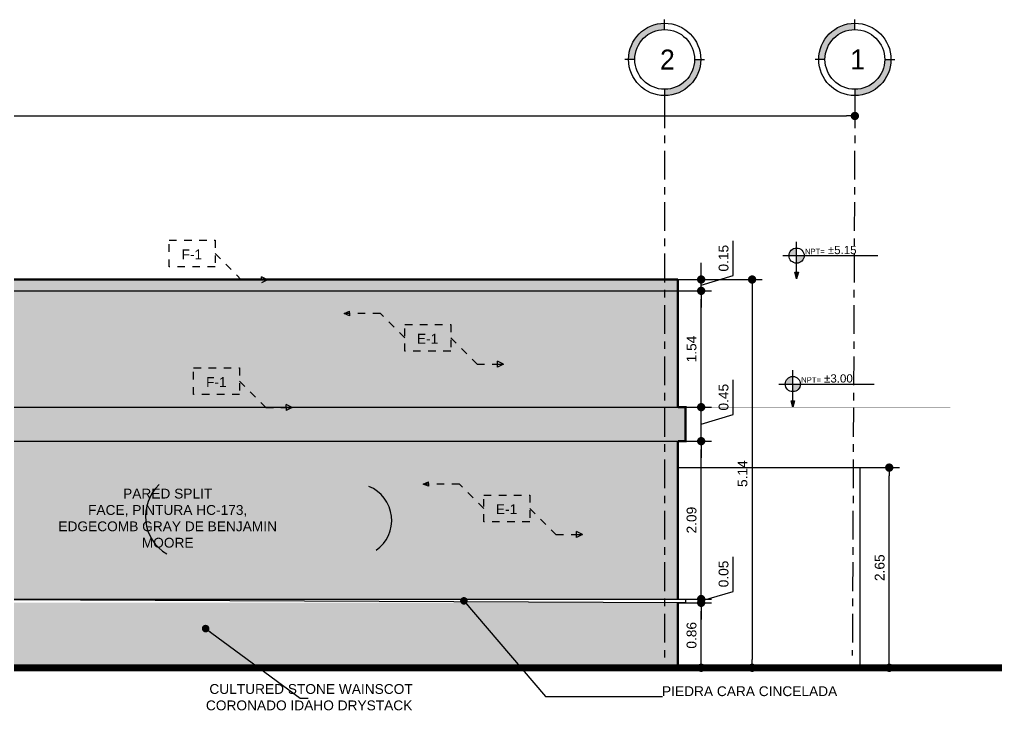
# Model space of a CAD drawing. Header units: metres. Extents: x 5916 to 6101, y 1788 to 1857.
# Drawn here: x 6032.83 to 6045.77, y 1788.15 to 1797.29 of the extents above; entities that cross this region are included whole.
import ezdxf
from ezdxf.enums import TextEntityAlignment as Align

# ---------------------------------------------------------------- set-up
doc = ezdxf.new("R2010")
doc.units = ezdxf.units.M
doc.header["$LTSCALE"] = 0.02
doc.linetypes.add('CENTER2', pattern=[28.575, 19.05, -3.175, 3.175, -3.175])
doc.linetypes.add('HIDDEN', pattern=[0.375, 0.25, -0.125])
for name, color, linetype in [('A - Ejes', 7, 'CENTER2'), ('A-Cotas', 7, 'Continuous'), ('A-Cotas Generales', 2, 'Continuous'), ('A-Paredes', 3, 'Continuous'), ('DIM', 8, 'Continuous'), ('GRIDTEXT', 1, 'Continuous'), ('HATCH', 8, 'Continuous'), ('hidden', 7, 'HIDDEN'), ('Q', 8, 'Continuous'), ('WALKING COOLER', 1, 'Continuous')]:
    doc.layers.add(name, color=color, linetype=linetype)
doc.layers.add('A-LINEA DE TIERRA', color=14, linetype='Continuous', lineweight=40)
doc.layers.add('A-PAREDES FRONTALES', color=7, linetype='Continuous', lineweight=30)
doc.styles.add('Arial', font='arial.ttf', dxfattribs={"height": 0.15})
doc.styles.add('BANKGOTHIC', font='bgothl.ttf', dxfattribs={"height": 0.3})
doc.styles.add('Cotas 50', font='arial.ttf', dxfattribs={"height": 0.09})
doc.styles.add('Cotas 75', font='arial.ttf', dxfattribs={"height": 0.13})
doc.styles.add('TITTEXTL', font='')
doc.styles.get('TITTEXTL').set_extended_font_data('MicrogrammaDBolExt')
doc.dimstyles.new('COTAS 50', dxfattribs={"dimtxt": 0.09, "dimasz": 0.1, "dimexe": 0.09, "dimexo": 0, "dimgap": 0.05, "dimtad": 1, "dimzin": 1, "dimdsep": 46, "dimtxsty": 'Cotas 50', "dimblk": 'ARCHTICK', "dimcen": 0.1, "dimdle": 0.09, "dimclrd": 9, "dimclre": 9, "dimclrt": 256, "dimaunit": 1, "dimadec": 4, "dimazin": 0, "dimtfac": 1, "dimtmove": 0, "dimatfit": 3, "dimfxl": 0, "dimarcsym": 0})
doc.dimstyles.new('Estilo 75', dxfattribs={"dimtxt": 0.13, "dimasz": 0.11, "dimexe": 0.135, "dimexo": 0, "dimgap": 0.06, "dimtad": 1, "dimzin": 1, "dimdsep": 46, "dimtxsty": 'Cotas 75', "dimblk": 'DOT', "dimcen": 0.135, "dimdle": 0.135, "dimclrd": 9, "dimclre": 9, "dimclrt": 256, "dimadec": 0, "dimazin": 0, "dimtfac": 1, "dimtmove": 1, "dimatfit": 1, "dimfxl": 0, "dimarcsym": 0})

# ---------------------------------------------------------------- blocks, each defined once
blk = doc.blocks.new('BUBLE C')
at = {"layer": 'GRIDTEXT'}
h = blk.add_hatch(color=8, dxfattribs=at)
h.paths.add_polyline_path([(0, 0.7), (0, 0.7627, 0.414214), (-0.3627, 0.4), (-0.3, 0.4, -0.414214)])
h.paths.add_polyline_path([(0.3627, 0.4), (0.3, 0.4, -0.414214), (0, 0.1), (0, 0.0373, 0.414214)])
at = {"layer": 'GRIDTEXT', "color": 8}
for points in [[(0, 0.7), (0, 0.8)], [(-0.3, 0.4), (-0.4, 0.4)], [(0.3, 0.4), (0.4, 0.4)], [(0, 0.1), (0, 0)]]:
    blk.add_lwpolyline(points, dxfattribs=at)
blk.add_circle((0, 0.4), 0.3627, dxfattribs=at)
at = {"layer": 'GRIDTEXT'}
blk.add_circle((0, 0.4), 0.3, dxfattribs=at)
at = {"layer": 'GRIDTEXT', "style": 'TITTEXTL'}
blk.add_attdef('A', text='', height=0.16, dxfattribs=at).set_placement((0, 0.4), align=Align.MIDDLE)
blk = doc.blocks.new('_Dot')
at = {"color": 0, "linetype": 'ByBlock', "lineweight": -2}
blk.add_line((-0.5, 0), (-1, 0), dxfattribs=at)
at = {"color": 0, "linetype": 'ByBlock', "const_width": 0.5}
blk.add_lwpolyline([(-0.25, 0, 1), (0.25, 0, 1)], format="xyb", close=True, dxfattribs=at)
blk = doc.blocks.new('*D82')
at = {"layer": 'HATCH', "color": 9, "lineweight": -2, "transparency": 16777216}
for p, q in [((6041.548, 1789.572), (6041.992, 1789.572)), ((6041.857, 1788.822), (6041.857, 1789.462)), ((6041.548, 1788.712), (6041.992, 1788.712))]:
    blk.add_line(p, q, dxfattribs=at)
at = {"layer": 'HATCH', "color": 9, "lineweight": -2, "transparency": 16777216, "xscale": 0.11, "yscale": 0.11, "zscale": 0.11}
for p, rotation in [((6041.857, 1789.572), 90), ((6041.857, 1788.712), 270)]:
    blk.add_blockref('_Dot', p, dxfattribs=dict(at, rotation=rotation))
at = {"layer": 'HATCH', "transparency": 16777216, "insert": (6041.73, 1789.142), "char_height": 0.13, "attachment_point": 5, "rotation": 90, "style": 'Cotas 75'}
blk.add_mtext('0.86', dxfattribs=at)
blk = doc.blocks.new('*D83')
at = {"layer": 'HATCH', "color": 9, "lineweight": -2, "transparency": 16777216}
for p, q in [((6042.281, 1789.724), (6042.281, 1790.183)), ((6041.857, 1789.732), (6041.857, 1789.842)), ((6041.857, 1789.597), (6042.281, 1789.724)), ((6041.648, 1789.622), (6041.992, 1789.622)), ((6041.857, 1789.572), (6041.857, 1789.622)), ((6041.857, 1789.572), (6041.857, 1789.622)), ((6041.548, 1789.572), (6041.992, 1789.572)), ((6041.857, 1789.462), (6041.857, 1789.352))]:
    blk.add_line(p, q, dxfattribs=at)
at = {"layer": 'HATCH', "color": 9, "lineweight": -2, "transparency": 16777216, "xscale": 0.11, "yscale": 0.11, "zscale": 0.11}
for p, rotation in [((6041.857, 1789.622), 270), ((6041.857, 1789.572), 90)]:
    blk.add_blockref('_Dot', p, dxfattribs=dict(at, rotation=rotation))
at = {"layer": 'HATCH', "transparency": 16777216, "insert": (6042.154, 1789.954), "char_height": 0.13, "attachment_point": 5, "rotation": 90, "style": 'Cotas 75'}
blk.add_mtext('0.05', dxfattribs=at)
blk = doc.blocks.new('*D84')
at = {"layer": 'HATCH', "color": 9, "lineweight": -2, "transparency": 16777216}
for p, q in [((6041.548, 1791.712), (6041.992, 1791.712)), ((6041.857, 1789.732), (6041.857, 1791.602)), ((6041.648, 1789.622), (6041.992, 1789.622))]:
    blk.add_line(p, q, dxfattribs=at)
at = {"layer": 'HATCH', "color": 9, "lineweight": -2, "transparency": 16777216, "xscale": 0.11, "yscale": 0.11, "zscale": 0.11}
for p, rotation in [((6041.857, 1791.712), 90), ((6041.857, 1789.622), 270)]:
    blk.add_blockref('_Dot', p, dxfattribs=dict(at, rotation=rotation))
at = {"layer": 'HATCH', "transparency": 16777216, "insert": (6041.73, 1790.667), "char_height": 0.13, "attachment_point": 5, "rotation": 90, "style": 'Cotas 75'}
blk.add_mtext('2.09', dxfattribs=at)
blk = doc.blocks.new('*D85')
at = {"layer": 'HATCH', "color": 9, "lineweight": -2, "transparency": 16777216}
for p, q in [((6042.281, 1792.064), (6042.281, 1792.523)), ((6041.857, 1792.272), (6041.857, 1792.382)), ((6041.648, 1792.162), (6041.992, 1792.162)), ((6041.857, 1791.712), (6041.857, 1792.162)), ((6041.857, 1791.712), (6041.857, 1792.162)), ((6041.857, 1791.937), (6042.281, 1792.064)), ((6041.548, 1791.712), (6041.992, 1791.712)), ((6041.857, 1791.602), (6041.857, 1791.492))]:
    blk.add_line(p, q, dxfattribs=at)
at = {"layer": 'HATCH', "color": 9, "lineweight": -2, "transparency": 16777216, "xscale": 0.11, "yscale": 0.11, "zscale": 0.11}
for p, rotation in [((6041.857, 1792.162), 270), ((6041.857, 1791.712), 90)]:
    blk.add_blockref('_Dot', p, dxfattribs=dict(at, rotation=rotation))
at = {"layer": 'HATCH', "transparency": 16777216, "insert": (6042.154, 1792.294), "char_height": 0.13, "attachment_point": 5, "rotation": 90, "style": 'Cotas 75'}
blk.add_mtext('0.45', dxfattribs=at)
blk = doc.blocks.new('*D86')
at = {"layer": 'HATCH', "color": 9, "lineweight": -2, "transparency": 16777216}
for p, q in [((6041.548, 1793.702), (6041.992, 1793.702)), ((6041.857, 1792.272), (6041.857, 1793.592)), ((6041.648, 1792.162), (6041.992, 1792.162))]:
    blk.add_line(p, q, dxfattribs=at)
at = {"layer": 'HATCH', "color": 9, "lineweight": -2, "transparency": 16777216, "xscale": 0.11, "yscale": 0.11, "zscale": 0.11}
for p, rotation in [((6041.857, 1793.702), 90), ((6041.857, 1792.162), 270)]:
    blk.add_blockref('_Dot', p, dxfattribs=dict(at, rotation=rotation))
at = {"layer": 'HATCH', "transparency": 16777216, "insert": (6041.73, 1792.932), "char_height": 0.13, "attachment_point": 5, "rotation": 90, "style": 'Cotas 75'}
blk.add_mtext('1.54', dxfattribs=at)
blk = doc.blocks.new('*D87')
at = {"layer": 'HATCH', "color": 9, "lineweight": -2, "transparency": 16777216}
for p, q in [((6042.281, 1793.904), (6042.281, 1794.363)), ((6041.857, 1793.962), (6041.857, 1794.072)), ((6041.857, 1793.777), (6042.281, 1793.904)), ((6041.548, 1793.852), (6041.992, 1793.852)), ((6041.857, 1793.702), (6041.857, 1793.852)), ((6041.857, 1793.702), (6041.857, 1793.852)), ((6041.548, 1793.702), (6041.992, 1793.702)), ((6041.857, 1793.592), (6041.857, 1793.482))]:
    blk.add_line(p, q, dxfattribs=at)
at = {"layer": 'HATCH', "color": 9, "lineweight": -2, "transparency": 16777216, "xscale": 0.11, "yscale": 0.11, "zscale": 0.11}
for p, rotation in [((6041.857, 1793.852), 270), ((6041.857, 1793.702), 90)]:
    blk.add_blockref('_Dot', p, dxfattribs=dict(at, rotation=rotation))
at = {"layer": 'HATCH', "transparency": 16777216, "insert": (6042.154, 1794.134), "char_height": 0.13, "attachment_point": 5, "rotation": 90, "style": 'Cotas 75'}
blk.add_mtext('0.15', dxfattribs=at)
blk = doc.blocks.new('*D88')
at = {"layer": 'HATCH', "color": 9, "lineweight": -2, "transparency": 16777216}
for p, q in [((6041.548, 1793.852), (6042.667, 1793.852)), ((6042.532, 1793.742), (6042.532, 1788.822)), ((6041.548, 1788.712), (6042.667, 1788.712))]:
    blk.add_line(p, q, dxfattribs=at)
at = {"layer": 'HATCH', "color": 9, "lineweight": -2, "transparency": 16777216, "xscale": 0.11, "yscale": 0.11, "zscale": 0.11}
for p, rotation in [((6042.532, 1793.852), 90), ((6042.532, 1788.712), 270)]:
    blk.add_blockref('_Dot', p, dxfattribs=dict(at, rotation=rotation))
at = {"layer": 'HATCH', "transparency": 16777216, "insert": (6042.405, 1791.282), "char_height": 0.13, "attachment_point": 5, "rotation": 90, "style": 'Cotas 75'}
blk.add_mtext('5.14', dxfattribs=at)
blk = doc.blocks.new('*D89')
at = {"layer": 'HATCH', "color": 9, "lineweight": -2, "transparency": 16777216}
for p, q in [((6043.959, 1791.362), (6044.483, 1791.362)), ((6044.348, 1788.822), (6044.348, 1791.252)), ((6043.959, 1788.712), (6044.483, 1788.712))]:
    blk.add_line(p, q, dxfattribs=at)
at = {"layer": 'HATCH', "color": 9, "lineweight": -2, "transparency": 16777216, "xscale": 0.11, "yscale": 0.11, "zscale": 0.11}
for p, rotation in [((6044.348, 1791.362), 90), ((6044.348, 1788.712), 270)]:
    blk.add_blockref('_Dot', p, dxfattribs=dict(at, rotation=rotation))
at = {"layer": 'HATCH', "transparency": 16777216, "insert": (6044.222, 1790.037), "char_height": 0.13, "attachment_point": 5, "rotation": 90, "style": 'Cotas 75'}
blk.add_mtext('2.65', dxfattribs=at)
blk = doc.blocks.new('*D99')
at = {"layer": 'HATCH', "color": 9, "lineweight": -2, "transparency": 16777216}
for p, q in [((6043.893, 1796.238), (6043.893, 1795.882)), ((6020.977, 1795.736), (6020.977, 1796.152)), ((6021.087, 1796.017), (6043.783, 1796.017))]:
    blk.add_line(p, q, dxfattribs=at)
at = {"layer": 'HATCH', "color": 9, "lineweight": -2, "transparency": 16777216, "xscale": 0.11, "yscale": 0.11, "zscale": 0.11, "rotation": 180}
blk.add_blockref('_Dot', (6020.977, 1796.017), dxfattribs=at)
at = {"layer": 'HATCH', "color": 9, "lineweight": -2, "transparency": 16777216, "xscale": 0.11, "yscale": 0.11, "zscale": 0.11}
blk.add_blockref('_Dot', (6043.893, 1796.017), dxfattribs=at)
at = {"layer": 'HATCH', "transparency": 16777216, "insert": (6032.435, 1796.143), "char_height": 0.13, "attachment_point": 5, "style": 'Cotas 75'}
blk.add_mtext('22.92', dxfattribs=at)
blk = doc.blocks.new('_ArchTick')
at = {"color": 0, "linetype": 'ByBlock', "const_width": 0.15}
blk.add_lwpolyline([(-0.5, -0.5), (0.5, 0.5)], dxfattribs=at)
blk = doc.blocks.new('Simbolo niveles (Alzado)')
at = {"layer": 'A-Cotas', "ltscale": 10}
h = blk.add_hatch(color=256, dxfattribs=at)
h.paths.add_polyline_path([(0, 0.728, 0.414214), (-0.18, 0.548), (0, 0.548)])
h.paths.add_polyline_path([(0.18, 0.548), (0, 0.548), (0, 0.368, 0.414214)])
at = {"layer": 'A-Cotas', "ltscale": 0.05}
blk.add_hatch(color=6, dxfattribs=at).paths.add_polyline_path([(0.043, 0.153), (-0.043, 0.153), (0, 0)])
at = {"layer": 'A-Cotas', "color": 6, "ltscale": 10}
for p, q in [((0, 0.153), (0, 0.875)), ((-0.328, 0.548), (1.928, 0.548))]:
    blk.add_line(p, q, dxfattribs=at)
blk.add_lwpolyline([(0, 0), (-0.043, 0.153), (0.043, 0.153), (0, 0)], dxfattribs=at)
at = {"layer": 'A-Cotas', "color": 1, "ltscale": 10}
blk.add_circle((0, 0.548), 0.18, dxfattribs=at)
at = {"layer": 'A-Cotas', "insert": (0.433, 0.646), "char_height": 0.13, "attachment_point": 5, "style": 'Cotas 75'}
blk.add_mtext('NPT=', dxfattribs=at)

msp = doc.modelspace()

# ---------------------------------------------------------------- hatches: boundary and pattern name
at = {"layer": 'A-Cotas', "true_color": 0xf57a00}
h = msp.add_hatch(color=30, dxfattribs=at)
h.dxf.hatch_style = 1
h.paths.add_polyline_path([(6041.548, 1793.852), (6031.345, 1793.852), (6031.345, 1793.702), (6041.548, 1793.702)])
h = msp.add_hatch(color=30, dxfattribs=at)
h.dxf.hatch_style = 1
h.paths.add_polyline_path([(6041.648, 1792.162), (6041.548, 1792.162), (6031.345, 1792.162), (6031.345, 1791.712), (6041.548, 1791.712), (6041.648, 1791.712)])
at = {"layer": 'A-Paredes', "true_color": 0xcd6928}
h = msp.add_hatch(dxfattribs=at)
h.set_pattern_fill('AR-RSHKE', color=32, scale=0.00085)
h.paths.add_polyline_path([(6041.548, 1789.572), (6030.784, 1789.572), (6030.784, 1788.712), (6041.548, 1788.712)])
h.paths.add_polyline_path([(6030.664, 1789.388), (6029.464, 1789.388), (6029.464, 1788.718), (6029.473, 1788.712), (6030.664, 1788.712)])
h.paths.add_polyline_path([(6029.344, 1789.572), (6029.148, 1789.572), (6029.148, 1788.712), (6029.344, 1788.712)])
h.paths.add_polyline_path([(6029.047, 1789.572), (6028.495, 1789.572), (6028.495, 1788.712), (6029.047, 1788.712)])
at = {"layer": 'HATCH'}
h = msp.add_hatch(dxfattribs=at)
h.set_pattern_fill('AR-SAND', color=252, scale=0.005)
h.paths.add_polyline_path([(6031.345, 1791.712), (6030.784, 1791.712), (6030.784, 1789.622), (6041.548, 1789.622), (6041.548, 1791.712)])
h.paths.add_polyline_path([(6041.548, 1792.162), (6041.548, 1793.702), (6031.345, 1793.702), (6031.345, 1792.292), (6031.345, 1792.162)])

# ---------------------------------------------------------------- linework, layer by layer
at = {"layer": 'A - Ejes'}
for points in [[(6041.373, 1796.238), (6041.373, 1788.766)], [(6043.893, 1796.238), (6043.859, 1788.873)]]:
    msp.add_lwpolyline(points, dxfattribs=at)
at = {"layer": 'A-LINEA DE TIERRA', "color": 250, "linetype": 'Continuous', "const_width": 0.09, "flags": 128}
msp.add_lwpolyline([(6016.955, 1788.712), (6069.703, 1788.712)], dxfattribs=at)
at = {"layer": 'A-PAREDES FRONTALES', "linetype": 'Continuous', "const_width": 0.03, "flags": 128}
for points in [[(6031.345, 1793.852), (6041.548, 1793.852)], [(6041.548, 1793.852), (6041.548, 1792.162)], [(6041.548, 1792.162), (6041.648, 1792.162), (6041.648, 1791.712), (6041.548, 1791.712)], [(6041.548, 1791.712), (6041.548, 1789.622)], [(6041.548, 1789.572), (6041.548, 1788.712)]]:
    msp.add_lwpolyline(points, dxfattribs=at)
at = {"layer": 'A-PAREDES FRONTALES', "const_width": 0.0003}
for points in [[(6045.058, 1793.862), (6041.548, 1793.862)], [(6045.158, 1792.162), (6041.648, 1792.162)]]:
    msp.add_lwpolyline(points, dxfattribs=at)
at = {"layer": 'A-PAREDES FRONTALES'}
for points in [[(6031.345, 1793.702), (6041.548, 1793.702)], [(6031.345, 1792.162), (6041.548, 1792.162)], [(6031.345, 1791.712), (6041.548, 1791.712)], [(6030.662, 1789.622), (6041.548, 1789.622), (6041.648, 1789.622), (6041.648, 1789.572), (6041.548, 1789.572), (6030.662, 1789.622)]]:
    msp.add_lwpolyline(points, dxfattribs=at)
at = {"layer": 'DIM'}
for centre, radius, start, end in [((6035.076, 1790.716), 0.58, 133.5325, 238.9391), ((6037.274, 1790.664), 0.484, 304.9331, 67.9286)]:
    msp.add_arc(centre, radius, start, end, dxfattribs=at)
at = {"layer": 'hidden'}
for points in [[(6034.808, 1794.371), (6035.418, 1794.371), (6035.418, 1794.019), (6034.808, 1794.019)], [(6037.931, 1793.255), (6038.541, 1793.255), (6038.541, 1792.903), (6037.931, 1792.903)], [(6035.133, 1792.681), (6035.743, 1792.681), (6035.743, 1792.329), (6035.133, 1792.329)], [(6038.977, 1790.998), (6039.587, 1790.998), (6039.587, 1790.646), (6038.977, 1790.646)]]:
    msp.add_lwpolyline(points, close=True, dxfattribs=at)
for points in [[(6035.418, 1794.195), (6035.765, 1793.849), (6036.034, 1793.849)], [(6036.034, 1793.849), (6036.034, 1793.889)], [(6036.114, 1793.849), (6036.034, 1793.889)], [(6036.034, 1793.849), (6036.114, 1793.849), (6036.034, 1793.809)], [(6037.2, 1793.403), (6037.13, 1793.403), (6037.2, 1793.433)], [(6037.2, 1793.373), (6037.13, 1793.403)], [(6037.2, 1793.393), (6037.2, 1793.433)], [(6037.931, 1793.079), (6037.608, 1793.403), (6037.2, 1793.403)], [(6037.2, 1793.403), (6037.2, 1793.373)], [(6038.541, 1793.079), (6038.888, 1792.732), (6039.157, 1792.732)], [(6039.157, 1792.732), (6039.157, 1792.772)], [(6039.237, 1792.732), (6039.157, 1792.772)], [(6039.157, 1792.732), (6039.237, 1792.732), (6039.157, 1792.692)], [(6039.157, 1792.692), (6039.157, 1792.732)], [(6035.743, 1792.505), (6036.09, 1792.159), (6036.359, 1792.159)], [(6036.359, 1792.159), (6036.359, 1792.199)], [(6036.439, 1792.159), (6036.359, 1792.199)], [(6036.359, 1792.159), (6036.359, 1792.119)], [(6036.359, 1792.159), (6036.439, 1792.159), (6036.359, 1792.119)], [(6038.246, 1791.145), (6038.176, 1791.145), (6038.246, 1791.175)], [(6038.246, 1791.115), (6038.176, 1791.145)], [(6038.246, 1791.135), (6038.246, 1791.175)], [(6038.977, 1790.822), (6038.654, 1791.145), (6038.246, 1791.145)], [(6038.246, 1791.145), (6038.246, 1791.115)], [(6039.587, 1790.822), (6039.934, 1790.475), (6040.204, 1790.475)], [(6040.204, 1790.475), (6040.204, 1790.515)], [(6040.284, 1790.475), (6040.204, 1790.515)], [(6040.204, 1790.475), (6040.284, 1790.475), (6040.204, 1790.435)], [(6040.204, 1790.435), (6040.204, 1790.475)]]:
    msp.add_lwpolyline(points, dxfattribs=at)
at = {"layer": 'WALKING COOLER'}
msp.add_lwpolyline([(6041.548, 1791.362), (6043.959, 1791.362), (6043.959, 1788.712)], dxfattribs=at)

# ---------------------------------------------------------------- block references
at = {"layer": 'A-Cotas', "linetype": 'Continuous', "xscale": 0.5586262931806822, "yscale": 0.5586262931806822, "zscale": 0.5586262931806822}
for p in [(6043.121, 1793.862), (6043.071, 1792.162)]:
    msp.add_blockref('Simbolo niveles (Alzado)', p, dxfattribs=at)
at = {"layer": 'Q', "color": 8}
ref = msp.add_blockref('BUBLE C', (6041.373, 1796.238), dxfattribs=dict(at, xscale=1.31918701315347, yscale=1.31918701315347, zscale=1.31918701315347))
ref.add_attrib('A', '2', dxfattribs={"layer": 'GRIDTEXT', "height": 0.264, "style": 'BANKGOTHIC'}).set_placement((6041.41, 1796.766), align=Align.MIDDLE)
ref = msp.add_blockref('BUBLE C', (6043.893, 1796.238), dxfattribs=dict(at, xscale=1.31918701315347, yscale=1.31918701315347, zscale=1.31918701315347))
ref.add_attrib('A', '1', dxfattribs={"layer": 'GRIDTEXT', "height": 0.264, "style": 'BANKGOTHIC'}).set_placement((6043.93, 1796.766), align=Align.MIDDLE)

# ---------------------------------------------------------------- texts
at = {"layer": 'A-Cotas', "linetype": 'Continuous', "char_height": 0.109, "attachment_point": 5, "style": 'Cotas 75'}
for s, insert in [('±5.15', (6043.725, 1794.242)), ('±3.00', (6043.675, 1792.542))]:
    msp.add_mtext(s, dxfattribs=dict(at, insert=insert))
at = {"layer": 'A-Cotas Generales', "color": 7, "linetype": 'Continuous', "char_height": 0.13, "attachment_point": 5, "style": 'Arial'}
for s, insert in [('F-1', (6035.11, 1794.185)), ('E-1', (6038.233, 1793.068)), ('F-1', (6035.435, 1792.495)), ('PARED SPLIT\\PFACE, PINTURA HC-173,\\PEDGECOMB GRAY DE BENJAMIN\\PMOORE', (6034.79, 1790.692)), ('E-1', (6039.279, 1790.811)), ('^ICULTURED STONE WAINSCOT\\PCORONADO IDAHO DRYSTACK', (6036.664, 1788.322)), ('PIEDRA CARA CINCELADA', (6042.499, 1788.401))]:
    msp.add_mtext(s, dxfattribs=dict(at, insert=insert))

# ---------------------------------------------------------------- dimensions: what is measured, and where the dimension line sits
at = {"layer": 'HATCH', "color": 2, "true_color": 0xf1eb1f}
dim = msp.add_linear_dim(base=(6043.893, 1796.017), p1=(6020.977, 1795.736), p2=(6043.893, 1796.238), dimstyle='Estilo 75', dxfattribs=at)
dim.commit()
dim.dimension.update_dxf_attribs({"geometry": '*D99', "text_midpoint": (6032.435, 1796.143)})
for base, p1, p2, picture, middle in [((6041.857, 1793.852), (6041.548, 1793.702), (6041.548, 1793.852), '*D87', (6042.154, 1793.964)), ((6042.532, 1788.712), (6041.548, 1793.852), (6041.548, 1788.712), '*D88', (6042.405, 1791.282)), ((6041.857, 1793.702), (6041.648, 1792.162), (6041.548, 1793.702), '*D86', (6041.73, 1792.932)), ((6041.857, 1792.162), (6041.548, 1791.712), (6041.648, 1792.162), '*D85', (6042.154, 1792.124)), ((6041.857, 1791.712), (6041.648, 1789.622), (6041.548, 1791.712), '*D84', (6041.73, 1790.667)), ((6044.348, 1791.362), (6043.959, 1788.712), (6043.959, 1791.362), '*D89', (6044.222, 1790.037)), ((6041.857, 1789.622), (6041.548, 1789.572), (6041.648, 1789.622), '*D83', (6042.154, 1789.784)), ((6041.857, 1789.572), (6041.548, 1788.712), (6041.548, 1789.572), '*D82', (6041.73, 1789.142))]:
    dim = msp.add_linear_dim(base=base, p1=p1, p2=p2, angle=90, dimstyle='Estilo 75', dxfattribs=at)
    dim.commit()
    dim.dimension.update_dxf_attribs({"geometry": picture, "text_midpoint": middle})

# ---------------------------------------------------------------- leaders
at = {"layer": 'A-Cotas', "color": 7, "linetype": 'Continuous'}
for points in [[(6038.714, 1789.598), (6039.793, 1788.334), (6041.345, 1788.334)], [(6035.293, 1789.231), (6036.544, 1788.311), (6036.652, 1788.308)]]:
    msp.add_leader(points, dimstyle='COTAS 50', override={"dimasz": 0.1, "dimtad": 0, "dimldrblk": 'Dot'}, dxfattribs=at)

doc.saveas('drawing.dxf')
